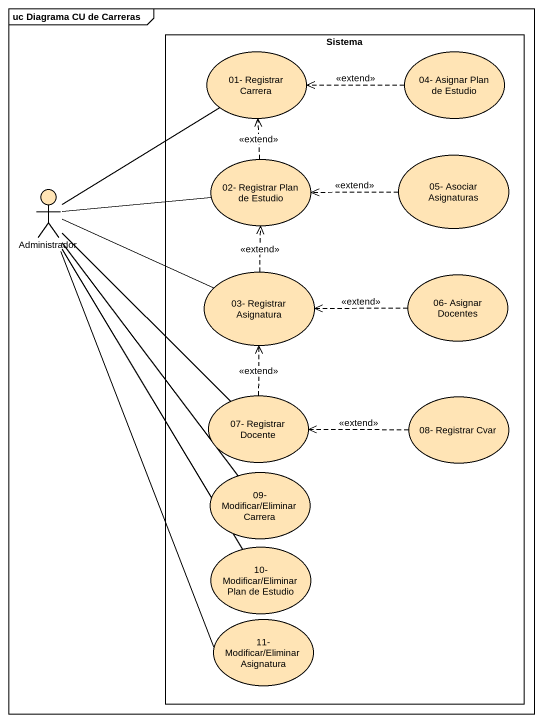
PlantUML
@startuml
mainframe uc Diagrama CU de Carreras
rectangle Sistema {
  usecase "01- Registrar Carrera" as u01_Registrar_Carrera #FFE4B5
  usecase "04- Asignar Plan de Estudio" as u04_Asignar_Plan_de_Estudio #FFE4B5
  usecase "02- Registrar Plan de Estudio" as u02_Registrar_Plan_de_Estudio #FFE4B5
  usecase "05- Asociar Asignaturas" as u05_Asociar_Asignaturas #FFE4B5
  usecase "03- Registrar Asignatura" as u03_Registrar_Asignatura #FFE4B5
  usecase "06- Asignar Docentes" as u06_Asignar_Docentes #FFE4B5
  usecase "07- Registrar Docente" as u07_Registrar_Docente #FFE4B5
  usecase "08- Registrar Cvar" as u08_Registrar_Cvar #FFE4B5
  usecase "09- Modificar/Eliminar Carrera" as u09_Modificar_Eliminar #FFE4B5
  usecase "10- Modificar/Eliminar Plan de Estudio" as u10_Modificar_Eliminar_Plan #FFE4B5
  usecase "11- Modificar/Eliminar Asignatura" as u11_Modificar_Eliminar #FFE4B5
}
actor Administrador #FFE4B5
u04_Asignar_Plan_de_Estudio .left.> u01_Registrar_Carrera : <<extend>>
u02_Registrar_Plan_de_Estudio .up.> u01_Registrar_Carrera : <<extend>>
u05_Asociar_Asignaturas .left.> u02_Registrar_Plan_de_Estudio : <<extend>>
Administrador -up- u01_Registrar_Carrera
Administrador -right- u02_Registrar_Plan_de_Estudio
Administrador -right- u03_Registrar_Asignatura
Administrador -- u07_Registrar_Docente
Administrador -- u09_Modificar_Eliminar
Administrador -- u10_Modificar_Eliminar_Plan
Administrador -- u11_Modificar_Eliminar
u03_Registrar_Asignatura .up.> u02_Registrar_Plan_de_Estudio : <<extend>>
u06_Asignar_Docentes .left.> u03_Registrar_Asignatura : <<extend>>
u07_Registrar_Docente .up.> u03_Registrar_Asignatura : <<extend>>
u08_Registrar_Cvar .left.> u07_Registrar_Docente : <<extend>>
@enduml
